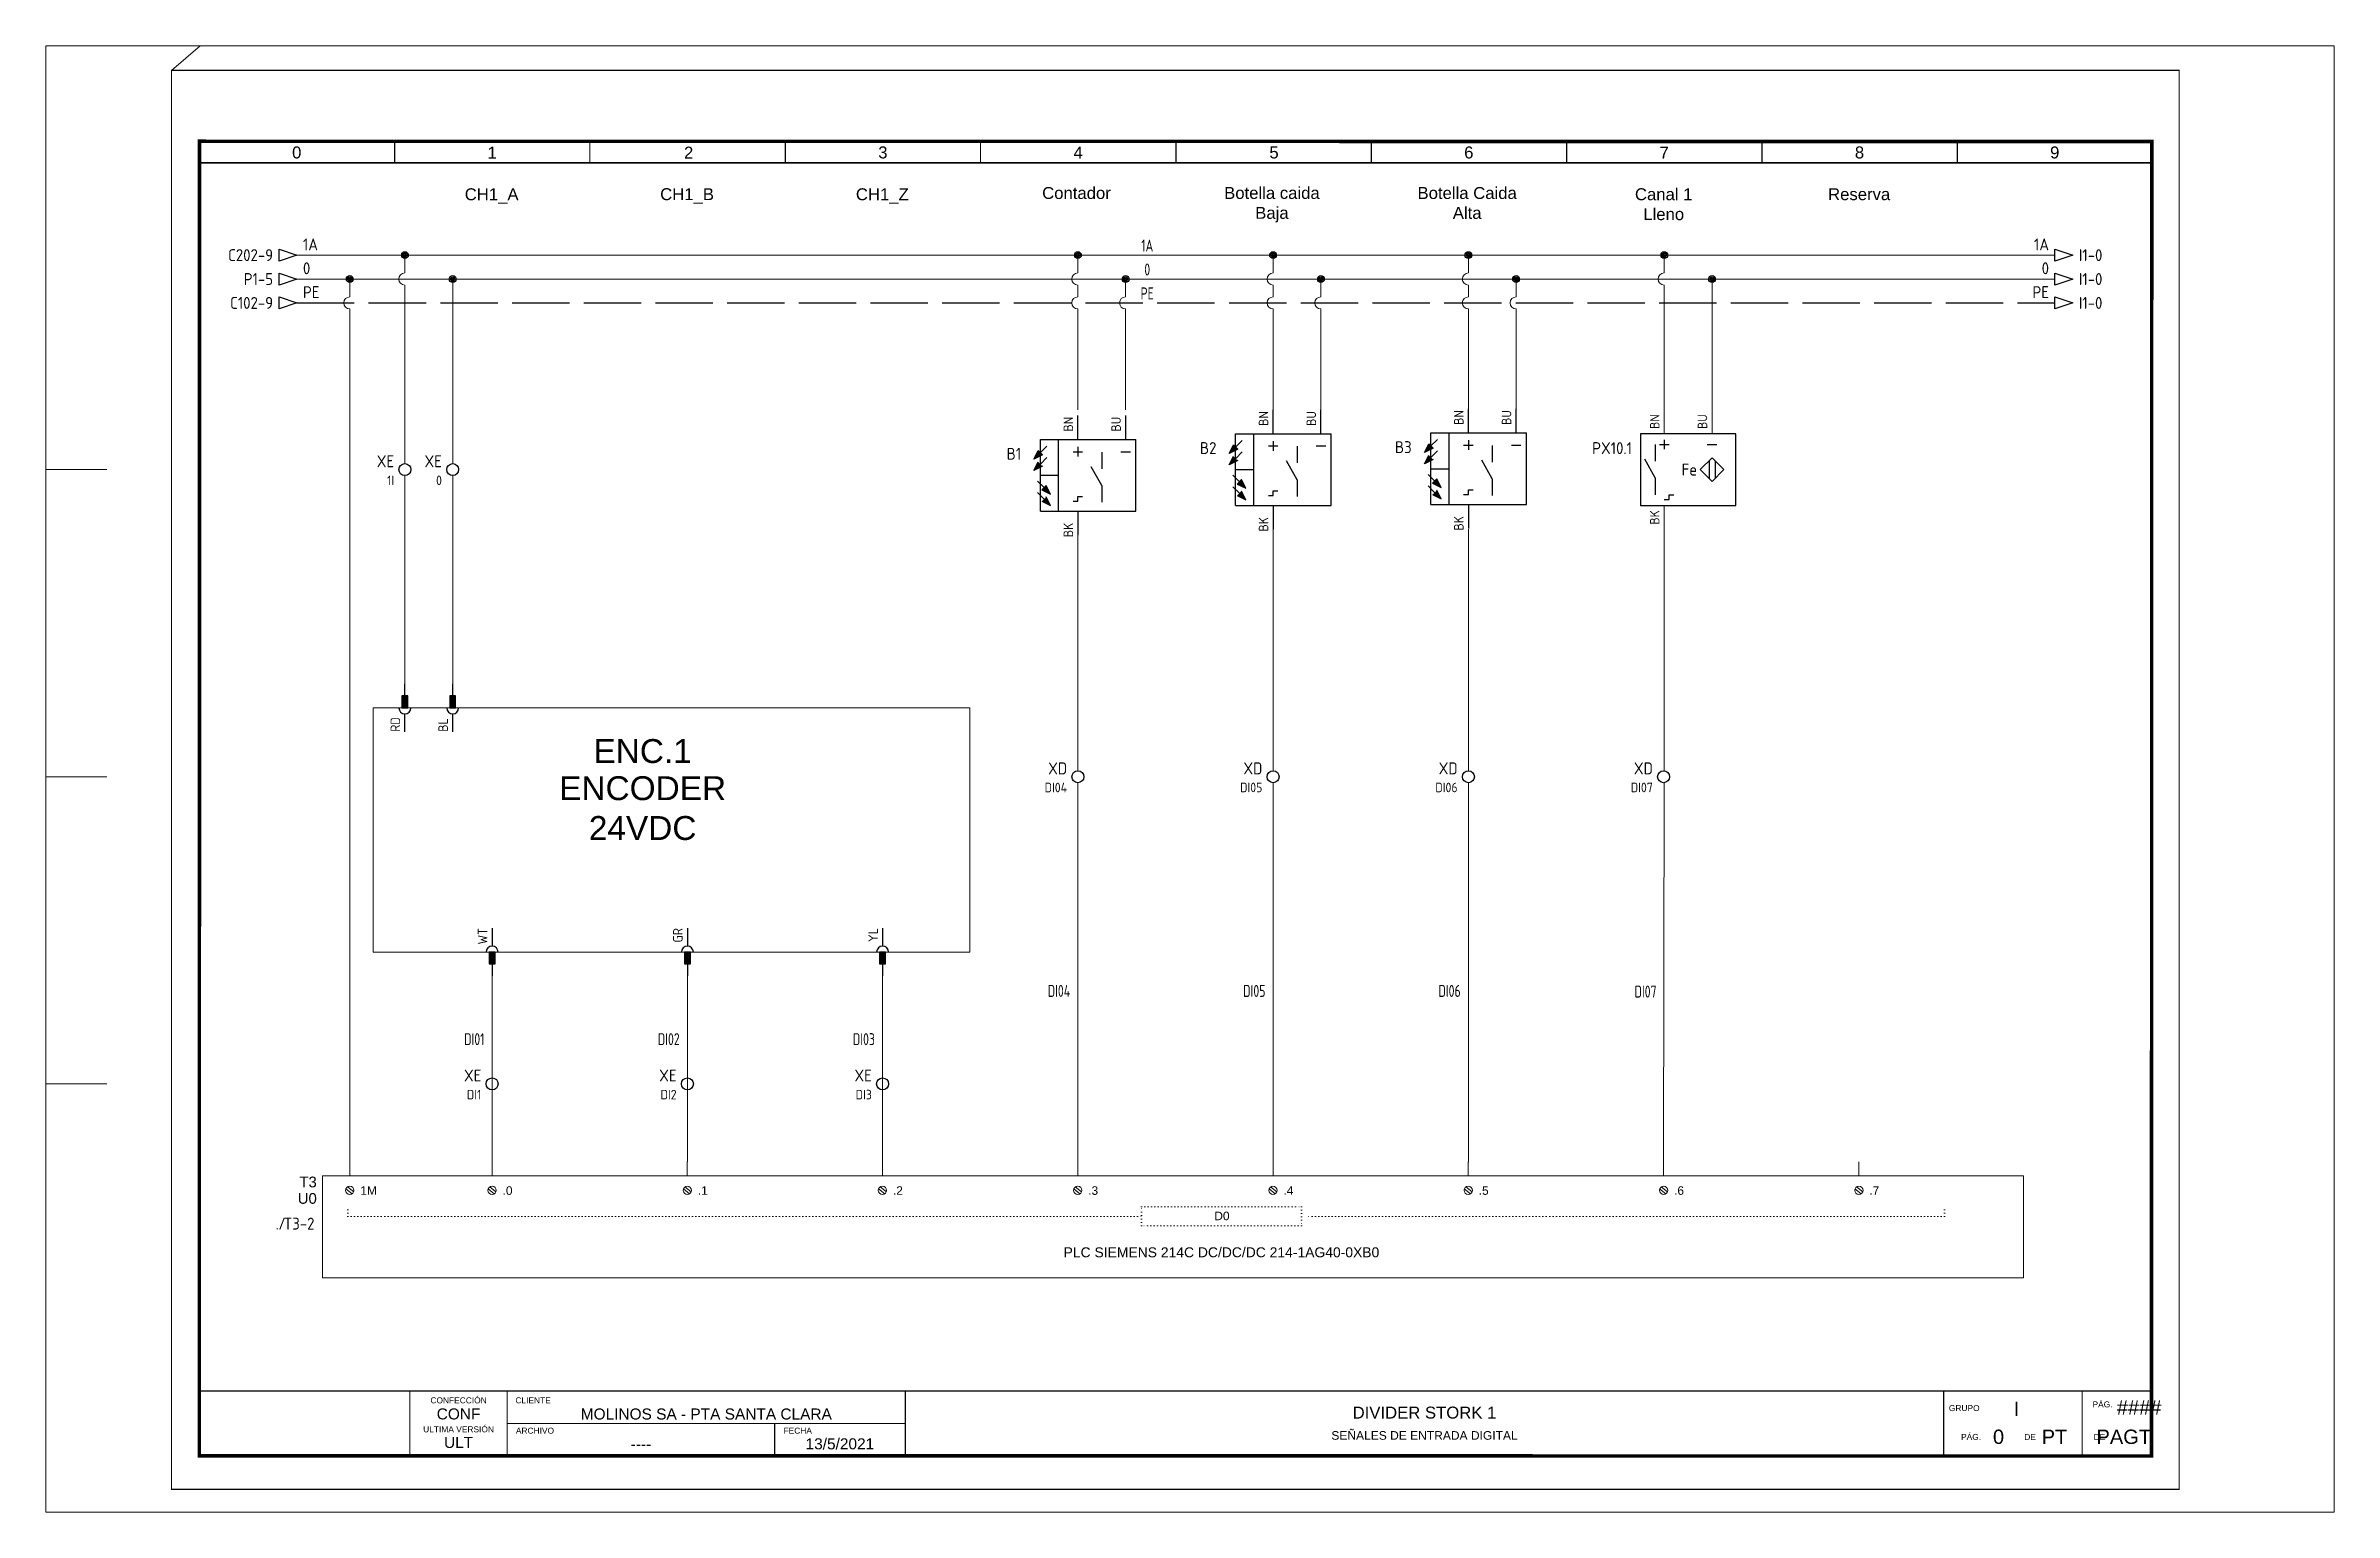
# Paper-space layout 'Layout1' of a CAD drawing. Header units: millimetres. Extents: x -26 to 453, y -5 to 302.
# The model-space entities are those that its viewports show. They can reach past a viewport. Long polylines and large blocks are cut down to what shows.
import ezdxf
from ezdxf.enums import TextEntityAlignment as Align

# ---------------------------------------------------------------- set-up
doc = ezdxf.new("R2010")
doc.units = ezdxf.units.MM
doc.linetypes.add('ACAD_ISO02W100', pattern=[15, 12, -3])
doc.linetypes.add('ACAD_ISO07W100', pattern=[3, 0, -3])
for name, color, linetype in [('BLK_12_THHN', 9, 'Continuous'), ('SYMS', 7, 'Continuous'), ('TAGS', 150, 'Continuous'), ('TERMS', 123, 'Continuous'), ('WIREFIXED', 7, 'Continuous'), ('WIRENO', 72, 'Continuous'), ('WIREREF', 52, 'Continuous'), ('WIREREF_DEST', 52, 'Continuous'), ('XREF', 7, 'Continuous')]:
    doc.layers.add(name, color=color, linetype=linetype)
for name, color, linetype, lineweight in [('eProC - L2', 41, 'Continuous', 20), ('G&Y_25', 3, 'ACAD_ISO02W100', 25), ('RED_05', 1, 'Continuous', 5), ('RED_15', 1, 'Continuous', 15), ('WHT_15', 7, 'Continuous', 15)]:
    doc.layers.add(name, color=color, linetype=linetype, lineweight=lineweight)
doc.styles.get("Standard").update_dxf_attribs({"font": 'arial.ttf'})
doc.styles.add('WD_IEC', font='ISOCP2.shx', dxfattribs={"width": 0.9, "height": 4})
picture_1 = doc.add_image_def('image1.jpg', size_in_pixel=(564, 174))

# ---------------------------------------------------------------- blocks, each defined once
blk = doc.blocks.new('eproc_rotulo_010')
at = {"layer": 'eProC - L2', "color": 0, "lineweight": 5, "const_width": 0.233}
for points in [[(0.12, 297.12), (420.12, 297.12), (420.12, 0.12), (0.12, 0.12), (0.12, 297.12)], [(5.9, 20.72), (414.37, 20.7)], [(49.98, 7.12), (49.98, 20.72)], [(70.35, 7.12), (70.35, 20.72)], [(153.64, 7.04), (153.64, 20.64)], [(70.35, 13.92), (153.64, 13.92)], [(126.3, 7.12), (126.3, 13.92)]]:
    blk.add_lwpolyline(points, dxfattribs=at)
at = {"layer": 'eProC - L2', "color": 0}
blk.add_lwpolyline([(420.12, 0.12), (420.12, 297.12), (0.12, 297.12), (0.12, 0.12), (420.12, 0.12)], dxfattribs=at)
at = {"layer": 'eProC - L2', "color": 0, "lineweight": 40, "const_width": 0.75}
blk.add_lwpolyline([(5.92, 7.13), (414.37, 7.11), (414.4, 282.24), (5.95, 282.27)], close=True, dxfattribs=at)
at = {"layer": 'eProC - L2', "color": 0, "lineweight": 5, "const_width": 0.233}
for points in [[(46.8, 277.83), (5.9, 277.83), (5.9, 282.27), (46.8, 282.27)], [(87.64, 277.83), (46.75, 277.83), (46.75, 282.27), (87.64, 282.27)], [(128.54, 277.83), (87.64, 277.83), (87.64, 282.26), (128.54, 282.26)], [(169.38, 277.83), (128.49, 277.83), (128.49, 282.26), (169.38, 282.26)], [(210.28, 277.82), (169.38, 277.82), (169.38, 282.26), (210.28, 282.26)], [(251.12, 277.82), (210.23, 277.82), (210.23, 282.26), (251.12, 282.26)], [(292.02, 277.82), (251.12, 277.82), (251.12, 282.25), (292.02, 282.25)], [(332.86, 277.82), (291.97, 277.82), (291.97, 282.25), (332.86, 282.25)], [(373.76, 277.83), (332.86, 277.83), (332.86, 282.27), (373.76, 282.27)], [(414.6, 277.83), (373.71, 277.83), (373.71, 282.27), (414.6, 282.27)]]:
    blk.add_lwpolyline(points, close=True, dxfattribs=at)
at = {"layer": 'eProC - L2', "color": 0, "lineweight": 0, "const_width": 0.233}
for points in [[(370.87, 7.1), (370.87, 20.7)], [(399.87, 7.1), (399.87, 20.7)]]:
    blk.add_lwpolyline(points, dxfattribs=at)
at = {"layer": 'eProC - L2', "color": 0, "lineweight": 20, "char_height": 2.5, "attachment_point": 8}
for s, insert in [('{\\fArial|b0|i0|c0|p18;0}', (26.3, 278.65)), ('{\\fArial|b0|i0|c0|p18;1}', (67.19, 278.65)), ('{\\fArial|b0|i0|c0|p18;2}', (108.3, 278.65)), ('{\\fArial|b0|i0|c0|p18;3}', (148.93, 278.65)), ('{\\fArial|b0|i0|c0|p18;4}', (189.78, 278.65)), ('{\\fArial|b0|i0|c0|p18;5}', (230.77, 278.65)), ('{\\fArial|b0|i0|c0|p18;6}', (271.52, 278.65)), ('{\\fArial|b0|i0|c0|p18;7}', (312.41, 278.65)), ('{\\fArial|b0|i0|c0|p18;8}', (353.26, 278.65)), ('{\\fArial|b0|i0|c0|p18;9}', (394.11, 278.65))]:
    blk.add_mtext(s, dxfattribs=dict(at, insert=insert))
at = {"layer": 'eProC - L2', "color": 0, "char_height": 1.2552}
for s, insert, attachment_point in [('{\\fArial|b0|i0|c0|p18;CONFECCIÓN }', (60.16, 18.11), 8), ('{\\fArial|b0|i0|c0|p18;CLIENTE}', (72.05, 18.11), 7), ('{\\fArial|b0|i0|c0|p18;GRUPO}', (371.96, 16.49), 7), ('{\\fArial|b0|i0|c0|p18;PÁG.}', (402.01, 17.26), 7), ('{\\fArial|b0|i0|c0|p18;ULTIMA VERSIÓN}', (60.16, 12.05), 8), ('{\\fArial|b0|i0|c0|p18;ARCHIVO}', (72.15, 11.76), 7), ('{\\fArial|b0|i0|c0|p18;FECHA}', (128.15, 11.76), 7), ('{\\fArial|b0|i0|c0|p18;PÁG.}', (374.51, 10.46), 7), ('{\\fArial|b0|i0|c0|p18;DE}', (387.74, 10.46), 7), ('{\\fArial|b0|i0|c0|p18;DE}', (402.24, 10.46), 7)]:
    blk.add_mtext(s, dxfattribs=dict(at, insert=insert, attachment_point=attachment_point))
at = {"layer": 'eProC - L2', "color": 0}
for tag, height, p in [('CONF', 2.31, (60.16, 14.76)), ('CLIENTE', 2.31, (111.99, 14.74)), ('DESC_1', 2.5, (262.25, 14.94)), ('ULT', 2.31, (60.16, 8.79)), ('ARCH', 2.31, (98.32, 8.46)), ('FECHA', 2.31, (139.94, 8.5)), ('DESC__2', 1.8, (262.25, 10.51))]:
    blk.add_attdef(tag, text='', height=height, dxfattribs=at).set_placement(p, align=Align.CENTER)
for tag, p in [('GR', (386.11, 17)), ('PGRAL', (411.76, 17.25)), ('PG', (382.35, 11.13)), ('PT', (394.05, 11.13)), ('PAGT', (408.55, 11.13))]:
    blk.add_attdef(tag, text='', height=3, dxfattribs=at).set_placement(p, align=Align.MIDDLE_CENTER)
at = {"layer": 'eProC - L2', "color": 0, "flags": 9}
blk.add_attdef('WD_TB', (0.12, 0.12), '', height=2.5, dxfattribs=at)
at = {"layer": 'eProC - L2', "color": 0}
image = blk.add_image(picture_1, insert=(5.9, 7.12), size_in_units=(44.08, 13.6), dxfattribs=at)
image.dxf.flags = 7
blk = doc.blocks.new('eProC_B1200_200')
at = {"layer": 'eProC - L2'}
blk.add_lwpolyline([(0, 0), (408.5, 0), (408.5, -257.01), (0, -257.01)], close=True, dxfattribs=at)
for points in [[(31.51, -209.06), (31.51, -211.98)], [(61.28, -209.06), (61.28, -211.98)], [(102.12, -209.06), (102.12, -211.98)], [(142.97, -209.06), (142.97, -211.98)], [(183.82, -209.06), (183.82, -211.98)], [(224.68, -209.06), (224.68, -211.98)], [(265.52, -209.06), (265.52, -211.98)], [(306.38, -209.06), (306.38, -211.98)], [(347.23, -209.06), (347.23, -211.98)], [(381.68, -211.98), (25.8, -211.98)], [(25.8, -233.3), (25.8, -211.98)], [(31.98, -215.75), (30.69, -214.73)], [(31, -214.3), (32.32, -215.34)], [(61.74, -215.75), (60.45, -214.73)], [(60.77, -214.3), (62.08, -215.34)], [(102.59, -215.75), (101.3, -214.73)], [(101.62, -214.3), (102.93, -215.34)], [(143.41, -215.75), (142.12, -214.73)], [(142.44, -214.3), (143.76, -215.34)], [(184.26, -215.75), (182.97, -214.73)], [(183.29, -214.3), (184.61, -215.34)], [(225.11, -215.75), (223.82, -214.73)], [(224.14, -214.3), (225.46, -215.34)], [(265.96, -215.75), (264.67, -214.73)], [(264.99, -214.3), (266.31, -215.34)], [(306.84, -215.75), (305.55, -214.73)], [(305.87, -214.3), (307.18, -215.34)], [(347.69, -215.75), (346.4, -214.73)], [(346.72, -214.3), (348.03, -215.34)], [(381.68, -211.98), (381.68, -233.3)], [(25.8, -233.3), (381.68, -233.3)]]:
    blk.add_lwpolyline(points, dxfattribs=at)
at = {"layer": 'eProC - L2', "linetype": 'ACAD_ISO07W100', "ltscale": 0.2}
for points in [[(31.1, -219.07), (31.1, -220.51), (197.13, -220.51)], [(365.14, -219.07), (365.14, -220.51), (232.1, -220.51)]]:
    blk.add_lwpolyline(points, dxfattribs=at)
blk.add_lwpolyline([(197.13, -218.43), (230.6, -218.43), (230.6, -222.41), (197.13, -222.41)], close=True, dxfattribs=at)
at = {"layer": 'eProC - L2'}
for centre in [(31.51, -215.01), (61.28, -215.01), (102.12, -215.01), (142.95, -215.01), (183.8, -215.01), (224.65, -215.01), (265.5, -215.01), (306.38, -215.01), (347.23, -215.01)]:
    blk.add_circle(centre, 0.871, dxfattribs=at)
at = {"layer": 'eProC - L2', "char_height": 1.786, "attachment_point": 1}
for s, insert in [('1M', (33.7, -214.16)), ('.0', (63.47, -214.16)), ('.1', (104.32, -214.16)), ('.2', (145.14, -214.16)), ('.3', (185.99, -214.16)), ('.4', (226.84, -214.16)), ('.5', (267.69, -214.16)), ('.6', (308.57, -214.16)), ('.7', (349.42, -214.16))]:
    blk.add_mtext_dynamic_manual_height_columns(s, width=4.8385, gutter_width=11.16, heights=[0], dxfattribs=dict(at, insert=insert))
at = {"layer": 'eProC - L2'}
for tag, p in [('GXX1', (24.6, -214.37)), ('ID1', (24.6, -217.82))]:
    blk.add_attdef(tag, text='', height=2.23, dxfattribs=at).set_placement(p, align=Align.RIGHT)
for tag, height, p in [('BYTE', 1.79, (213.97, -221.26)), ('DESC1', 2.08, (213.87, -229.02))]:
    blk.add_attdef(tag, text='', height=height, dxfattribs=at).set_placement(p, align=Align.CENTER)
blk = doc.blocks.new('HA1D3')
blk.add_lwpolyline([(0, 0), (-3.75, -1.25), (-3.75, 1.25)], close=True)
at = {"style": 'WD_IEC'}
blk.add_attdef('XREF', text='', height=2.5, dxfattribs=at).set_placement((-5, 0), align=Align.MIDDLE_RIGHT)
at = {"style": 'WD_IEC', "flags": 1}
blk.add_attdef('SIGCODE', text='', height=1, dxfattribs=at).set_placement((-2.5, 1.8), align=Align.RIGHT)
at = {"style": 'WD_IEC'}
for tag, p, height, flags in [('X1TERM01', (0, 0), 0.32, 1), ('WIRENO', (1.25, 1), 2.5, 8)]:
    blk.add_attdef(tag, p, '', height=height, dxfattribs=dict(at, flags=flags))
blk.add_attdef('DESC1', text='', height=2.5, dxfattribs=at).set_placement((1.25, -1), align=Align.TOP_LEFT)
blk = doc.blocks.new('WD_WNH')
at = {"linetype": 'Continuous', "style": 'WD_IEC', "width": 0.8}
blk.add_attdef('WIRENO', text='', height=2.5, dxfattribs=at).set_placement((0, 0.75), align=Align.CENTER)
at = {"style": 'WD_IEC', "flags": 1}
for tag, p in [('W08USER', (0, 0.375)), ('W04USER', (0, 0.875)), ('W05USER', (0, 0.75)), ('W09USER', (0, 0.25)), ('W03USER', (0, 1)), ('W06USER', (0, 0.625)), ('W07USER', (0, 0.5)), ('W02USER', (0, 1.125)), ('W01USER', (0, 1.25)), ('W10USER', (0, 0.125))]:
    blk.add_attdef(tag, text='', height=0.08, dxfattribs=at).set_placement(p, align=Align.CENTER)
blk = doc.blocks.new('HA1S1')
blk.add_lwpolyline([(0, 1.25), (3.75, 0), (0, -1.25)], close=True)
at = {"style": 'WD_IEC'}
for tag, height, flags, p in [('WIRENO', 2.5, 8, (-1.25, 1)), ('SIGCODE', 1, 1, (5, 1.8))]:
    blk.add_attdef(tag, text='', height=height, dxfattribs=dict(at, flags=flags)).set_placement(p, align=Align.RIGHT)
at = {"style": 'WD_IEC', "flags": 1}
blk.add_attdef('X4TERM01', (0, 0), '', height=0.32, dxfattribs=at)
at = {"style": 'WD_IEC'}
blk.add_attdef('XREF', text='', height=2.5, dxfattribs=at).set_placement((5, 0), align=Align.MIDDLE_LEFT)
blk.add_attdef('DESC1', text='', height=2.5, dxfattribs=at).set_placement((-1.25, -1), align=Align.TOP_RIGHT)
blk = doc.blocks.new('WDDOT')
for radius in [0.72, 0.449, 0.223]:
    blk.add_circle((0, 0), radius)
blk = doc.blocks.new('WD_WNV')
at = {"linetype": 'Continuous', "style": 'WD_IEC', "width": 0.8}
blk.add_attdef('WIRENO', text='', height=2.5, dxfattribs=at).set_placement((-1.6, 0), align=Align.MIDDLE_RIGHT)
at = {"style": 'WD_IEC', "flags": 1}
for tag, p in [('W08USER', (-1, 0.375)), ('W04USER', (-1, 0.875)), ('W05USER', (-1, 0.75)), ('W09USER', (-1, 0.25)), ('W03USER', (-1, 1)), ('W06USER', (-1, 0.625)), ('W07USER', (-1, 0.5)), ('W02USER', (-1, 1.125)), ('W01USER', (-1, 1.25)), ('W10USER', (-1, 0.125))]:
    blk.add_attdef(tag, text='', height=0.08, dxfattribs=at).set_placement(p, align=Align.CENTER)
blk = doc.blocks.new('HA2D1_REF')
at = {"insert": (0.12, 1.25), "char_height": 2.5, "attachment_point": 1, "style": 'WD_IEC'}
blk.add_mtext_dynamic_manual_height_columns('./', width=3.6033, gutter_width=12.5, heights=[0], dxfattribs=at)
at = {"style": 'WD_IEC', "flags": 8}
blk.add_attdef('SIGCODE', (0, 3), '', height=2.5, dxfattribs=at)
at = {"style": 'WD_IEC'}
blk.add_attdef('XREF', text='', height=2.5, dxfattribs=at).set_placement((1.82, 0), align=Align.MIDDLE_LEFT)
blk.add_attdef('DESC1', text='', height=2.5, dxfattribs=at).set_placement((4.5, -4.19), align=Align.MIDDLE_CENTER)
blk = doc.blocks.new('VC02PJ1')
for p, q in [((0, 2.5), (0, 5)), ((0, -5), (0, -1.25))]:
    blk.add_line(p, q)
blk.add_lwpolyline([(-0.63, 0), (0.62, 0), (0.62, 2.5), (-0.63, 2.5)], close=True)
blk.add_arc((0, 0), 1.25, 180, 0)
blk.add_solid([(-0.63, 2.5), (-0.63, 0), (0.62, 2.5), (0.62, 0)])
at = {"style": 'WD_IEC'}
for tag, p in [('INST', (-5.25, 8)), ('LOC', (-5.25, 5)), ('TAG2', (-5.25, 2)), ('DESC1', (-5.25, -5.6)), ('DESC3', (-5.25, -11.6)), ('DESC2', (-5.25, -8.6))]:
    blk.add_attdef(tag, text='', height=2.5, dxfattribs=at).set_placement(p, align=Align.RIGHT)
at = {"style": 'WD_IEC', "flags": 1}
for tag, p, height in [('X2TERM01', (0, 5), 0.32), ('X2TERMDESC01', (0, 4.48), 0.32), ('X4LINK', (-1.25, 1.25), 0.32), ('X1LINK', (1.25, 1.25), 0.32), ('X8TERM01', (0, -5), 0.32), ('FAMILY', (2.75, -4.25), 1), ('X8TERMDESC01', (0, -5.52), 0.32)]:
    blk.add_attdef(tag, p, '', height=height, dxfattribs=at)
at = {"style": 'WD_IEC'}
blk.add_attdef('TERM01', (-1, -5), '', height=2, rotation=90, dxfattribs=at)
blk = doc.blocks.new('VCN1JP')
for p, q in [((0, 5), (0, 1.25)), ((0, -2.5), (0, -5))]:
    blk.add_line(p, q)
blk.add_lwpolyline([(0.62, 0), (-0.62, 0), (-0.62, -2.5), (0.62, -2.5)], close=True)
blk.add_arc((0, 0), 1.25, 0, 180)
blk.add_solid([(0.62, -2.5), (0.62, 0), (-0.62, -2.5), (-0.62, 0)])
at = {"style": 'WD_IEC'}
for tag, p in [('INST', (-5.25, 8)), ('LOC', (-5.25, 5)), ('TAG1', (-5.25, 2)), ('DESC1', (-5.25, -5.1)), ('DESC3', (-5.25, -11.1)), ('DESC2', (-5.25, -8.1))]:
    blk.add_attdef(tag, text='', height=2.5, dxfattribs=at).set_placement(p, align=Align.RIGHT)
blk.add_attdef('TERM02', text='', height=2, rotation=90, dxfattribs=at).set_placement((-1, 5), align=Align.RIGHT)
at = {"style": 'WD_IEC', "flags": 1}
for tag, p, height in [('X2TERM02', (0, 5), 0.32), ('X2TERMDESC02', (0, 4.48), 0.32), ('MFG', (2.75, 4), 1.5), ('CAT', (2.75, 1.5), 1.5), ('X4LINK', (-1.25, -1.25), 0.32), ('X8TERM01', (0, -5), 0.32), ('X1LINK', (1.25, -1.25), 0.32), ('ASSYCODE', (2.75, -2.75), 1), ('FAMILY', (2.75, -4.25), 1), ('CATDESC', (2.75, -5.75), 1), ('X8TERMDESC01', (0, -5.52), 0.32), ('WDBLKNAM', (2.75, -7.16), 1)]:
    blk.add_attdef(tag, p, '', height=height, dxfattribs=at)
at = {"style": 'WD_IEC'}
blk.add_attdef('TERM01', (-1, -5), '', height=2, rotation=90, dxfattribs=at)
blk = doc.blocks.new('VT0002')
blk.add_circle((0, 0), 1.25)
at = {"style": 'WD_IEC', "flags": 1}
for tag, p, height in [('ASSYCODE', (2.75, 10.75), 1), ('CATDESC', (2.75, 9.25), 1), ('MFG', (2.75, 7.25), 1.5), ('CAT', (2.75, 4.75), 1.5), ('X4PIN01', (-1.25, 1), 0.25), ('X4TERM01', (-1.25, 0), 0.25), ('X4TERMDESC01', (-1.25, 0.5), 0.4), ('STRIPSEQ', (0, 0), 0.025), ('X2PIN01', (0, 2.25), 0.25), ('X2TERM01', (0, 1.25), 0.25), ('X8PIN01', (0, -0.25), 0.25), ('X2TERMDESC01', (0, 1.75), 0.4), ('X1PIN01', (1.25, 1), 0.25), ('X1TERM01', (1.25, 0), 0.25), ('X1TERMDESC01', (1.25, 0.5), 0.4), ('LINKTERM', (0, -0.04), 0.025), ('X8TERM01', (0, -1.25), 0.25), ('X8TERMDESC01', (0, -0.75), 0.4)]:
    blk.add_attdef(tag, p, '', height=height, dxfattribs=at)
at = {"style": 'WD_IEC'}
for tag, p in [('INST', (-2.25, 6.5)), ('LOC', (-2.25, 3.5)), ('DESC1', (-2.25, -6.25)), ('DESC2', (-2.25, -9.25)), ('DESC3', (-2.25, -12.25))]:
    blk.add_attdef(tag, text='', height=2.5, dxfattribs=at).set_placement(p, align=Align.RIGHT)
at = {"style": 'WD_IEC', "flags": 8}
for tag, height, p in [('TAGSTRIP', 2.5, (-2.25, 0.5)), ('TERM01', 2, (-2.25, -3.25))]:
    blk.add_attdef(tag, text='', height=height, dxfattribs=at).set_placement(p, align=Align.RIGHT)
blk = doc.blocks.new('VPE11B16')
for p, q in [((0, 7.5), (0, 12.5)), ((10, 7.5), (10, 12.5)), ((-9.2, 3.39), (-8.29, 5.2)), ((-8.29, 5.2), (-7.38, 4.29)), ((-7.85, -7.5), (-7.85, 7.5)), ((-7.85, 7.5), (12.15, 7.5)), ((-7.83, 4.75), (-6.47, 6.11)), ((-4.1, 7.5), (-4.1, -7.5)), ((-1, 4.94), (1, 4.94)), ((0, 5.94), (0, 3.94)), ((5, 4.88), (5, 1.38)), ((9, 4.94), (11, 4.94)), ((12.15, -7.5), (12.15, 7.5)), ((-7.38, 4.29), (-9.2, 3.39)), ((-9.2, 0.98), (-8.29, 2.8)), ((-7.38, 1.89), (-9.2, 0.98)), ((-7.85, 0), (-4.1, 0)), ((-7.83, 2.34), (-6.47, 3.71)), ((5, -2.12), (2.81, 1.81)), ((-7.06, -2.56), (-8.42, -1.2)), ((-7.06, -4.97), (-8.42, -3.6)), ((-6.61, -2.11), (-7.52, -3.02)), ((-7.52, -3.02), (-5.7, -3.92)), ((-5.7, -3.92), (-6.61, -2.11)), ((-5.7, -6.33), (-6.61, -4.51)), ((0, -5.43), (0, -4.43)), ((0, -4.43), (1, -4.43)), ((5, -2.12), (5, -5.62)), ((-7.85, -7.5), (12.15, -7.5)), ((-7.52, -5.42), (-5.7, -6.33)), ((-1, -5.43), (0, -5.43)), ((0, -7.5), (0, -12.5))]:
    blk.add_line(p, q)
for points in [[(-8.29, 5.2), (-7.38, 4.29), (-9.2, 3.39)], [(-8.29, 2.8), (-7.38, 1.89), (-9.2, 0.98)], [(-6.61, -2.11), (-7.52, -3.02), (-5.7, -3.92)], [(-6.61, -4.51), (-7.52, -5.42), (-5.7, -6.33)]]:
    blk.add_solid(points)
at = {"style": 'WD_IEC'}
for tag, p in [('INST', (-11.85, 12)), ('LOC', (-11.85, 8)), ('TAG1', (-11.85, 3.25)), ('XREF', (-11.85, -1.35)), ('DESC1', (-11.85, -5.2)), ('DESC2', (-11.85, -9.2)), ('DESC3', (-11.85, -13.2))]:
    blk.add_attdef(tag, text='', height=2.5, dxfattribs=at).set_placement(p, align=Align.RIGHT)
for tag, p in [('TERM01', (-1, 12.23)), ('TERM02', (9, 12.23))]:
    blk.add_attdef(tag, text='', height=2, rotation=90, dxfattribs=at).set_placement(p, align=Align.RIGHT)
at = {"style": 'WD_IEC', "flags": 1}
for tag, p, height in [('X2TERM01', (0, 12.5), 0.32), ('X2TERM02', (10, 12.5), 0.32), ('MFG', (12.69, 6.06), 1.5), ('CAT', (12.69, 3.56), 1.5), ('X4LINK', (-7.85, 0), 0.32), ('X1LINK', (12.15, 0), 0.32), ('ASSYCODE', (12.76, -4.38), 1), ('FAMILY', (12.76, -5.88), 1), ('CATDESC', (12.76, -7.38), 1), ('X8TERM03', (0, -12.5), 0.32)]:
    blk.add_attdef(tag, p, '', height=height, dxfattribs=at)
at = {"style": 'WD_IEC'}
blk.add_attdef('TERM03', (-1, -12.96), '', height=2, rotation=90, dxfattribs=at)
blk = doc.blocks.new('VPX11IN3')
for p, q in [((-1.875, 5.25), (-1.875, 1.75)), ((-1, 5.25), (1, 5.25)), ((0, 6.25), (0, 4.25)), ((9, 5.25), (11, 5.25)), ((-1.875, -1.75), (-4.0625, 2.1875)), ((9.375, 1.875), (9.375, -1.875)), ((10.625, 1.875), (10.625, -1.875)), ((-1.875, -1.75), (-1.875, -5.25)), ((0, -6.25), (1, -6.25)), ((1, -6.25), (1, -5.25)), ((1, -5.25), (2, -5.25))]:
    blk.add_line(p, q)
for points in [[(-5, -7.5), (15, -7.5), (15, 7.5), (-5, 7.5)], [(10, 2.5), (12.5, 0), (10, -2.5), (7.5, 0)]]:
    blk.add_lwpolyline(points, close=True)
at = {"style": 'WD_IEC'}
blk.add_text('Fe', height=2.5, dxfattribs=at).set_placement((6.875, 0), align=Align.MIDDLE_RIGHT)
for tag, p in [('TERM02', (-1, 8.5)), ('TERM03', (9, 8.5))]:
    blk.add_attdef(tag, p, '', height=2, rotation=90, dxfattribs=at)
for tag, p in [('INST', (-6.75, 10.25)), ('TAG1', (-6.75, 3.25)), ('LOC', (-6.75, 6.75)), ('DESC1', (-6.75, -5.2)), ('DESC2', (-6.75, -8.7)), ('WDTAGALT', (-6.25, -15.125)), ('DESC3', (-6.75, -12.2))]:
    blk.add_attdef(tag, text='', height=2.5, dxfattribs=at).set_placement(p, align=Align.RIGHT)
at = {"style": 'WD_IEC', "flags": 1}
for tag, p, height in [('X2TERM02', (0, 7.5), 0.32), ('X2TERM03', (10, 7.5), 0.32), ('MFG', (17.75, 6.5), 1.5), ('CAT', (17.75, 4), 1.5), ('ASSYCODE', (16, -4), 1), ('FAMILY', (16, -5.5), 1), ('X8TERM01', (0, -7.5), 0.32), ('CATDESC', (16, -7), 1)]:
    blk.add_attdef(tag, p, '', height=height, dxfattribs=at)
at = {"lineweight": 15, "style": 'WD_IEC'}
blk.add_attdef('XREF', text='', height=2.5, dxfattribs=at).set_placement((-6.75, -1.35), align=Align.RIGHT)
at = {"style": 'WD_IEC'}
blk.add_attdef('TERM01', text='', height=2, rotation=90, dxfattribs=at).set_placement((-1, -8.5), align=Align.RIGHT)

msp = doc.modelspace()

# ---------------------------------------------------------------- linework, layer by layer
at = {"layer": 'eProC - L2'}
for p, q in [((-13.42, 213.55), (-134.94, 213.55)), ((42.29, 163.69), (42.29, 112.59)), ((167.13, 163.69), (42.29, 163.69)), ((167.13, 163.69), (167.13, 112.59)), ((-13.42, 149.27), (-134.94, 149.27)), ((167.13, 112.59), (42.29, 112.59)), ((-13.42, 84.99), (-134.95, 84.99))]:
    msp.add_line(p, q, dxfattribs=at)
at = {"layer": 'G&Y_25'}
msp.add_line((26.35, 248.44), (394.16, 248.44), dxfattribs=at)
at = {"layer": 'RED_05'}
for p, q in [((48.93, 254.71), (48.93, 258.44)), ((312.41, 254.71), (312.41, 258.44)), ((48.93, 214.8), (48.93, 252.17)), ((312.41, 242.94), (312.41, 252.17)), ((312.41, 221.05), (312.41, 242.94)), ((312.41, 206.05), (312.41, 150.52)), ((189.73, 201.05), (189.73, 150.52)), ((230.58, 201.06), (230.58, 150.53)), ((271.43, 201.06), (271.43, 150.53)), ((189.73, 148.02), (189.73, 68.6)), ((230.58, 148.03), (230.58, 68.6)), ((271.43, 148.03), (271.43, 68.6)), ((312.41, 148.04), (312.28, 68.66)), ((67.18, 68.66), (67.18, 107.59)), ((108.03, 68.66), (108.03, 107.59)), ((148.88, 68.66), (148.88, 107.59))]:
    msp.add_line(p, q, dxfattribs=at)
for centre in [(48.93, 253.44), (312.41, 253.44)]:
    msp.add_arc(centre, 1.27, 90, 270, dxfattribs=at)
at = {"layer": 'RED_15'}
for p, q in [((26.35, 258.44), (394.16, 258.44)), ((189.73, 254.71), (189.73, 258.44)), ((230.58, 254.71), (230.58, 258.44)), ((271.43, 254.71), (271.43, 258.44)), ((189.73, 249.71), (189.73, 252.17)), ((230.58, 249.71), (230.58, 252.17)), ((271.43, 249.71), (271.43, 252.17)), ((189.73, 226.05), (189.73, 247.17)), ((230.58, 226.06), (230.58, 247.17)), ((271.43, 226.06), (271.43, 247.17)), ((48.93, 168.69), (48.93, 212.3))]:
    msp.add_line(p, q, dxfattribs=at)
for centre in [(189.73, 253.44), (230.58, 253.44), (271.43, 253.44), (189.73, 248.44), (230.58, 248.44), (271.43, 248.44)]:
    msp.add_arc(centre, 1.27, 90, 270, dxfattribs=at)
at = {"layer": 'WHT_15'}
for p, q in [((0.12, 297.12), (37.14, 328.8)), ((26.35, 253.44), (394.16, 253.44)), ((37.41, 249.71), (37.41, 253.44)), ((58.93, 214.8), (58.93, 253.44)), ((199.72, 249.71), (199.72, 253.44)), ((240.57, 249.71), (240.57, 253.44)), ((281.42, 249.71), (281.42, 253.44)), ((322.41, 221.05), (322.41, 253.45)), ((37.41, 68.66), (37.41, 247.17)), ((199.72, 226.05), (199.72, 247.17)), ((240.57, 226.06), (240.57, 247.17)), ((281.42, 226.06), (281.42, 247.17)), ((58.93, 168.69), (58.93, 212.3))]:
    msp.add_line(p, q, dxfattribs=at)
for centre in [(37.41, 248.44), (199.72, 248.44), (240.57, 248.44), (281.42, 248.44)]:
    msp.add_arc(centre, 1.27, 90, 270, dxfattribs=at)

# ---------------------------------------------------------------- block references
at = {"layer": 'BLK_12_THHN'}
msp.add_blockref('eProC_B1200_200', (5.9, 277.72), dxfattribs=at).add_auto_attribs({'GXX1': 'T3', 'ID1': 'U0', 'DESC1': 'PLC SIEMENS 214C DC/DC/DC 214-1AG40-0XB0', 'BYTE': 'D0'})
at = {"layer": 'eProC - L2'}
msp.add_blockref('eproc_rotulo_010', (0, 0), dxfattribs=at).add_auto_attribs({'PAGT': 'PAGT', 'PGRAL': '####', 'PT': 'PT', 'CONF': 'CONF', 'ULT': 'ULT', 'ARCH': '----', 'GR': 'I', 'PG': '0', 'DESC_1': 'DIVIDER STORK 1', 'DESC__2': 'SEÑALES DE ENTRADA DIGITAL', 'FECHA': '13/5/2021', 'CLIENTE': 'MOLINOS SA - PTA SANTA CLARA'})
at = {"layer": 'SYMS'}
ref = msp.add_blockref('HA1D3', (26.35, 258.44), dxfattribs=at)
ref.add_attrib('XREF', 'C202-9', dxfattribs={"layer": 'XREF', "height": 2.5, "style": 'WD_IEC'}).set_placement((21.35, 258.44), align=Align.MIDDLE_RIGHT)
ref.add_attrib('WIRENO', '1A', (27.6, 259.44), dxfattribs={"layer": 'WIREREF_DEST', "height": 2.5, "style": 'WD_IEC', "flags": 8})
for p in [(48.93, 258.44), (189.73, 258.44), (230.58, 258.44), (271.43, 258.44), (312.41, 258.44), (37.41, 253.44), (58.93, 253.44), (199.72, 253.44), (240.57, 253.44), (281.42, 253.44), (322.41, 253.44)]:
    msp.add_blockref('WDDOT', p, dxfattribs=at)
ref = msp.add_blockref('HA1S1', (394.16, 258.44), dxfattribs=at)
ref.add_attrib('XREF', 'I1-0', dxfattribs={"layer": 'XREF', "height": 2.5, "style": 'WD_IEC'}).set_placement((399.16, 258.44), align=Align.MIDDLE_LEFT)
ref.add_attrib('WIRENO', '1A', dxfattribs={"layer": 'WIREREF', "height": 2.5, "style": 'WD_IEC', "flags": 8}).set_placement((392.91, 259.44), align=Align.RIGHT)
ref = msp.add_blockref('HA1D3', (26.35, 253.44), dxfattribs=at)
ref.add_attrib('XREF', 'P1-5', dxfattribs={"layer": 'XREF', "height": 2.5, "style": 'WD_IEC'}).set_placement((21.35, 253.44), align=Align.MIDDLE_RIGHT)
ref.add_attrib('WIRENO', '0', (27.6, 254.44), dxfattribs={"layer": 'WIREREF_DEST', "height": 2.5, "style": 'WD_IEC', "flags": 8})
ref = msp.add_blockref('HA1S1', (394.16, 253.44), dxfattribs=at)
ref.add_attrib('XREF', 'I1-0', dxfattribs={"layer": 'XREF', "height": 2.5, "style": 'WD_IEC'}).set_placement((399.16, 253.44), align=Align.MIDDLE_LEFT)
ref.add_attrib('WIRENO', '0', dxfattribs={"layer": 'WIREREF', "height": 2.5, "style": 'WD_IEC', "flags": 8}).set_placement((392.91, 254.44), align=Align.RIGHT)
ref = msp.add_blockref('HA1D3', (26.35, 248.44), dxfattribs=at)
ref.add_attrib('XREF', 'C102-9', dxfattribs={"layer": 'XREF', "height": 2.5, "style": 'WD_IEC'}).set_placement((21.35, 248.44), align=Align.MIDDLE_RIGHT)
ref.add_attrib('WIRENO', 'PE', (27.6, 249.44), dxfattribs={"layer": 'WIREREF_DEST', "height": 2.5, "style": 'WD_IEC', "flags": 8})
ref = msp.add_blockref('HA1S1', (394.16, 248.44), dxfattribs=at)
ref.add_attrib('XREF', 'I1-0', dxfattribs={"layer": 'XREF', "height": 2.5, "style": 'WD_IEC'}).set_placement((399.16, 248.44), align=Align.MIDDLE_LEFT)
ref.add_attrib('WIRENO', 'PE', dxfattribs={"layer": 'WIREREF', "height": 2.5, "style": 'WD_IEC', "flags": 8}).set_placement((392.91, 249.44), align=Align.RIGHT)
ref = msp.add_blockref('VPE11B16', (230.58, 213.56), dxfattribs=at)
ref.add_attrib('TERM02', 'BU', dxfattribs={"layer": 'TERMS', "height": 2, "rotation": 90, "style": 'WD_IEC'}).set_placement((239.57, 225.79), align=Align.RIGHT)
ref.add_attrib('TERM01', 'BN', dxfattribs={"layer": 'TERMS', "height": 2, "rotation": 90, "style": 'WD_IEC'}).set_placement((229.58, 225.79), align=Align.RIGHT)
ref.add_attrib('TERM03', 'BK', (229.58, 200.6), dxfattribs={"layer": 'TERMS', "height": 2, "rotation": 90, "style": 'WD_IEC'})
ref.add_attrib('TAG1', 'B2', dxfattribs={"layer": 'TAGS', "height": 2.5, "style": 'WD_IEC'}).set_placement((218.72, 216.81), align=Align.RIGHT)
ref = msp.add_blockref('VPE11B16', (271.43, 213.75), dxfattribs=at)
ref.add_attrib('TERM02', 'BU', dxfattribs={"layer": 'TERMS', "height": 2, "rotation": 90, "style": 'WD_IEC'}).set_placement((280.42, 225.99), align=Align.RIGHT)
ref.add_attrib('TERM01', 'BN', dxfattribs={"layer": 'TERMS', "height": 2, "rotation": 90, "style": 'WD_IEC'}).set_placement((270.43, 225.99), align=Align.RIGHT)
ref.add_attrib('TERM03', 'BK', (270.43, 200.8), dxfattribs={"layer": 'TERMS', "height": 2, "rotation": 90, "style": 'WD_IEC'})
ref.add_attrib('TAG1', 'B3', dxfattribs={"layer": 'TAGS', "height": 2.5, "style": 'WD_IEC'}).set_placement((259.57, 217), align=Align.RIGHT)
ref = msp.add_blockref('VPE11B16', (189.73, 212.36), dxfattribs=at)
ref.add_attrib('TERM02', 'BU', dxfattribs={"layer": 'TERMS', "height": 2, "rotation": 90, "style": 'WD_IEC'}).set_placement((198.72, 224.6), align=Align.RIGHT)
ref.add_attrib('TERM01', 'BN', dxfattribs={"layer": 'TERMS', "height": 2, "rotation": 90, "style": 'WD_IEC'}).set_placement((188.73, 224.6), align=Align.RIGHT)
ref.add_attrib('TERM03', 'BK', (188.73, 199.41), dxfattribs={"layer": 'TERMS', "height": 2, "rotation": 90, "style": 'WD_IEC'})
ref.add_attrib('TAG1', 'B1', dxfattribs={"layer": 'TAGS', "height": 2.5, "style": 'WD_IEC'}).set_placement((177.87, 215.61), align=Align.RIGHT)
ref = msp.add_blockref('VPX11IN3', (312.41, 213.55), dxfattribs=at)
ref.add_attrib('TERM03', 'BU', (321.41, 222.05), dxfattribs={"layer": 'TERMS', "height": 2, "rotation": 90, "style": 'WD_IEC'})
ref.add_attrib('TERM02', 'BN', (311.41, 222.05), dxfattribs={"layer": 'TERMS', "height": 2, "rotation": 90, "style": 'WD_IEC'})
ref.add_attrib('TERM01', 'BK', dxfattribs={"layer": 'TERMS', "height": 2, "rotation": 90, "style": 'WD_IEC'}).set_placement((311.41, 205.05), align=Align.RIGHT)
ref.add_attrib('TAG1', 'PX10.1', dxfattribs={"layer": 'TAGS', "height": 2.5, "style": 'WD_IEC'}).set_placement((305.66, 216.8), align=Align.RIGHT)
ref = msp.add_blockref('VT0002', (48.93, 213.55), dxfattribs=at)
ref.add_attrib('TERM01', '1I', dxfattribs={"layer": 'TERMS', "height": 2, "style": 'WD_IEC', "flags": 8}).set_placement((46.68, 210.3), align=Align.RIGHT)
ref.add_attrib('TAGSTRIP', 'XE', dxfattribs={"layer": 'TAGS', "height": 2.5, "style": 'WD_IEC', "flags": 8}).set_placement((46.68, 214.05), align=Align.RIGHT)
ref = msp.add_blockref('VT0002', (58.93, 213.55), dxfattribs=at)
ref.add_attrib('TERM01', '0', dxfattribs={"layer": 'TERMS', "height": 2, "style": 'WD_IEC', "flags": 8}).set_placement((56.68, 210.3), align=Align.RIGHT)
ref.add_attrib('TAGSTRIP', 'XE', dxfattribs={"layer": 'TAGS', "height": 2.5, "style": 'WD_IEC', "flags": 8}).set_placement((56.68, 214.05), align=Align.RIGHT)
ref = msp.add_blockref('VC02PJ1', (48.93, 163.69), dxfattribs=at)
ref.add_attrib('TERM01', 'RD', (47.93, 158.69), dxfattribs={"layer": 'TERMS', "height": 2, "rotation": 90, "style": 'WD_IEC'})
ref = msp.add_blockref('VC02PJ1', (58.93, 163.69), dxfattribs=at)
ref.add_attrib('TERM01', 'BL', (57.93, 158.69), dxfattribs={"layer": 'TERMS', "height": 2, "rotation": 90, "style": 'WD_IEC'})
ref = msp.add_blockref('VT0002', (189.73, 149.27), dxfattribs=at)
ref.add_attrib('TERM01', 'DI04', dxfattribs={"layer": 'TERMS', "height": 2, "style": 'WD_IEC', "flags": 8}).set_placement((187.48, 146.02), align=Align.RIGHT)
ref.add_attrib('TAGSTRIP', 'XD', dxfattribs={"layer": 'TAGS', "height": 2.5, "style": 'WD_IEC', "flags": 8}).set_placement((187.48, 149.77), align=Align.RIGHT)
ref = msp.add_blockref('VT0002', (230.58, 149.28), dxfattribs=at)
ref.add_attrib('TERM01', 'DI05', dxfattribs={"layer": 'TERMS', "height": 2, "style": 'WD_IEC', "flags": 8}).set_placement((228.33, 146.03), align=Align.RIGHT)
ref.add_attrib('TAGSTRIP', 'XD', dxfattribs={"layer": 'TAGS', "height": 2.5, "style": 'WD_IEC', "flags": 8}).set_placement((228.33, 149.78), align=Align.RIGHT)
ref = msp.add_blockref('VT0002', (271.43, 149.28), dxfattribs=at)
ref.add_attrib('TERM01', 'DI06', dxfattribs={"layer": 'TERMS', "height": 2, "style": 'WD_IEC', "flags": 8}).set_placement((269.18, 146.03), align=Align.RIGHT)
ref.add_attrib('TAGSTRIP', 'XD', dxfattribs={"layer": 'TAGS', "height": 2.5, "style": 'WD_IEC', "flags": 8}).set_placement((269.18, 149.78), align=Align.RIGHT)
ref = msp.add_blockref('VT0002', (312.27, 149.28), dxfattribs=at)
ref.add_attrib('TERM01', 'DI07', dxfattribs={"layer": 'TERMS', "height": 2, "style": 'WD_IEC', "flags": 8}).set_placement((310.02, 146.03), align=Align.RIGHT)
ref.add_attrib('TAGSTRIP', 'XD', dxfattribs={"layer": 'TAGS', "height": 2.5, "style": 'WD_IEC', "flags": 8}).set_placement((310.02, 149.78), align=Align.RIGHT)
ref = msp.add_blockref('VCN1JP', (67.18, 112.59), dxfattribs=at)
ref.add_attrib('TERM02', 'WT', dxfattribs={"layer": 'TERMS', "height": 2, "rotation": 90, "style": 'WD_IEC'}).set_placement((66.18, 117.59), align=Align.RIGHT)
ref = msp.add_blockref('VCN1JP', (108.03, 112.59), dxfattribs=at)
ref.add_attrib('TERM02', 'GR', dxfattribs={"layer": 'TERMS', "height": 2, "rotation": 90, "style": 'WD_IEC'}).set_placement((107.03, 117.59), align=Align.RIGHT)
ref = msp.add_blockref('VCN1JP', (148.88, 112.59), dxfattribs=at)
ref.add_attrib('TERM02', 'YL', dxfattribs={"layer": 'TERMS', "height": 2, "rotation": 90, "style": 'WD_IEC'}).set_placement((147.88, 117.59), align=Align.RIGHT)
ref = msp.add_blockref('VT0002', (67.18, 84.99), dxfattribs=at)
ref.add_attrib('TERM01', 'DI1', dxfattribs={"layer": 'TERMS', "height": 2, "style": 'WD_IEC', "flags": 8}).set_placement((64.93, 81.74), align=Align.RIGHT)
ref.add_attrib('TAGSTRIP', 'XE', dxfattribs={"layer": 'TAGS', "height": 2.5, "style": 'WD_IEC', "flags": 8}).set_placement((64.93, 85.49), align=Align.RIGHT)
ref = msp.add_blockref('VT0002', (108.03, 84.99), dxfattribs=at)
ref.add_attrib('TERM01', 'DI2', dxfattribs={"layer": 'TERMS', "height": 2, "style": 'WD_IEC', "flags": 8}).set_placement((105.78, 81.74), align=Align.RIGHT)
ref.add_attrib('TAGSTRIP', 'XE', dxfattribs={"layer": 'TAGS', "height": 2.5, "style": 'WD_IEC', "flags": 8}).set_placement((105.78, 85.49), align=Align.RIGHT)
ref = msp.add_blockref('VT0002', (148.88, 84.99), dxfattribs=at)
ref.add_attrib('TERM01', 'DI3', dxfattribs={"layer": 'TERMS', "height": 2, "style": 'WD_IEC', "flags": 8}).set_placement((146.63, 81.74), align=Align.RIGHT)
ref.add_attrib('TAGSTRIP', 'XE', dxfattribs={"layer": 'TAGS', "height": 2.5, "style": 'WD_IEC', "flags": 8}).set_placement((146.63, 85.49), align=Align.RIGHT)
ref = msp.add_blockref('HA2D1_REF', (21.78, 55.74), dxfattribs=at)
ref.add_attrib('XREF', 'T3-2', dxfattribs={"layer": 'XREF', "height": 2.5, "style": 'WD_IEC'}).set_placement((23.6, 55.74), align=Align.MIDDLE_LEFT)
at = {"layer": 'WIREFIXED'}
ref = msp.add_blockref('WD_WNV', (189.73, 104.44), dxfattribs=at)
ref.add_attrib('WIRENOF', 'DI04', dxfattribs={"linetype": 'Continuous', "height": 2.5, "style": 'WD_IEC', "width": 0.8}).set_placement((188.13, 104.44), align=Align.MIDDLE_RIGHT)
ref = msp.add_blockref('WD_WNV', (230.58, 104.44), dxfattribs=at)
ref.add_attrib('WIRENOF', 'DI05', dxfattribs={"linetype": 'Continuous', "height": 2.5, "style": 'WD_IEC', "width": 0.8}).set_placement((228.98, 104.44), align=Align.MIDDLE_RIGHT)
ref = msp.add_blockref('WD_WNV', (271.43, 104.44), dxfattribs=at)
ref.add_attrib('WIRENOF', 'DI06', dxfattribs={"linetype": 'Continuous', "height": 2.5, "style": 'WD_IEC', "width": 0.8}).set_placement((269.83, 104.44), align=Align.MIDDLE_RIGHT)
ref = msp.add_blockref('WD_WNV', (312.41, 104.31), dxfattribs=at)
ref.add_attrib('WIRENOF', 'DI07', dxfattribs={"linetype": 'Continuous', "height": 2.5, "style": 'WD_IEC', "width": 0.8}).set_placement((310.81, 104.31), align=Align.MIDDLE_RIGHT)
ref = msp.add_blockref('WD_WNV', (67.18, 94.35), dxfattribs=at)
ref.add_attrib('WIRENOF', 'DI01', dxfattribs={"linetype": 'Continuous', "height": 2.5, "style": 'WD_IEC', "width": 0.8}).set_placement((65.58, 94.35), align=Align.MIDDLE_RIGHT)
ref = msp.add_blockref('WD_WNV', (108.03, 94.35), dxfattribs=at)
ref.add_attrib('WIRENOF', 'DI02', dxfattribs={"linetype": 'Continuous', "height": 2.5, "style": 'WD_IEC', "width": 0.8}).set_placement((106.43, 94.35), align=Align.MIDDLE_RIGHT)
ref = msp.add_blockref('WD_WNV', (148.88, 94.35), dxfattribs=at)
ref.add_attrib('WIRENOF', 'DI03', dxfattribs={"linetype": 'Continuous', "height": 2.5, "style": 'WD_IEC', "width": 0.8}).set_placement((147.28, 94.35), align=Align.MIDDLE_RIGHT)
at = {"layer": 'WIRENO'}
ref = msp.add_blockref('WD_WNH', (204.24, 258.44), dxfattribs=at)
ref.add_attrib('WIRENO', '1A', dxfattribs={"linetype": 'Continuous', "height": 2.5, "style": 'WD_IEC', "width": 0.8}).set_placement((204.24, 259.19), align=Align.CENTER)
ref = msp.add_blockref('WD_WNH', (204.24, 253.44), dxfattribs=at)
ref.add_attrib('WIRENO', '0', dxfattribs={"linetype": 'Continuous', "height": 2.5, "style": 'WD_IEC', "width": 0.8}).set_placement((204.24, 254.19), align=Align.CENTER)
ref = msp.add_blockref('WD_WNH', (204.24, 248.44), dxfattribs=at)
ref.add_attrib('WIRENO', 'PE', dxfattribs={"linetype": 'Continuous', "height": 2.5, "style": 'WD_IEC', "width": 0.8}).set_placement((204.24, 249.19), align=Align.CENTER)

# ---------------------------------------------------------------- texts
at = {"layer": 'eProC - L2', "char_height": 5, "attachment_point": 2}
for s, width, heights, insert in [('ENC.1', 21.9317, [20], (98.67, 157.15)), ('ENCODER^J24VDC', 113.6692, [18.71], (98.67, 149.38))]:
    msp.add_mtext_dynamic_manual_height_columns(s, width=width, gutter_width=12.5, heights=heights, dxfattribs=dict(at, insert=insert))
at = {"layer": 'TAGS', "char_height": 2.5, "attachment_point": 2}
for s, insert in [('CH1_A', (67.08, 272.43)), ('CH1_B', (107.97, 272.45)), ('CH1_Z', (148.82, 272.43)), ('Contador', (189.44, 272.7)), ('Botella caida^JBaja', (230.33, 272.71)), ('Botella Caida^JAlta', (271.18, 272.7)), ('Canal 1^JLleno', (312.3, 272.44)), ('Reserva', (353.19, 272.45))]:
    msp.add_mtext_dynamic_manual_height_columns(s, width=32.7092, gutter_width=12.5, heights=[0], dxfattribs=dict(at, insert=insert))

psp = doc.layouts.get("Layout1")

# ---------------------------------------------------------------- viewports
at = {"layer": '0'}
psp.add_viewport(center=(213.13, 148.76), size=(478.79, 306.9305), view_center_point=(213.19, 148.8), view_height=306.9305, dxfattribs=at)

doc.saveas('drawing.dxf')
